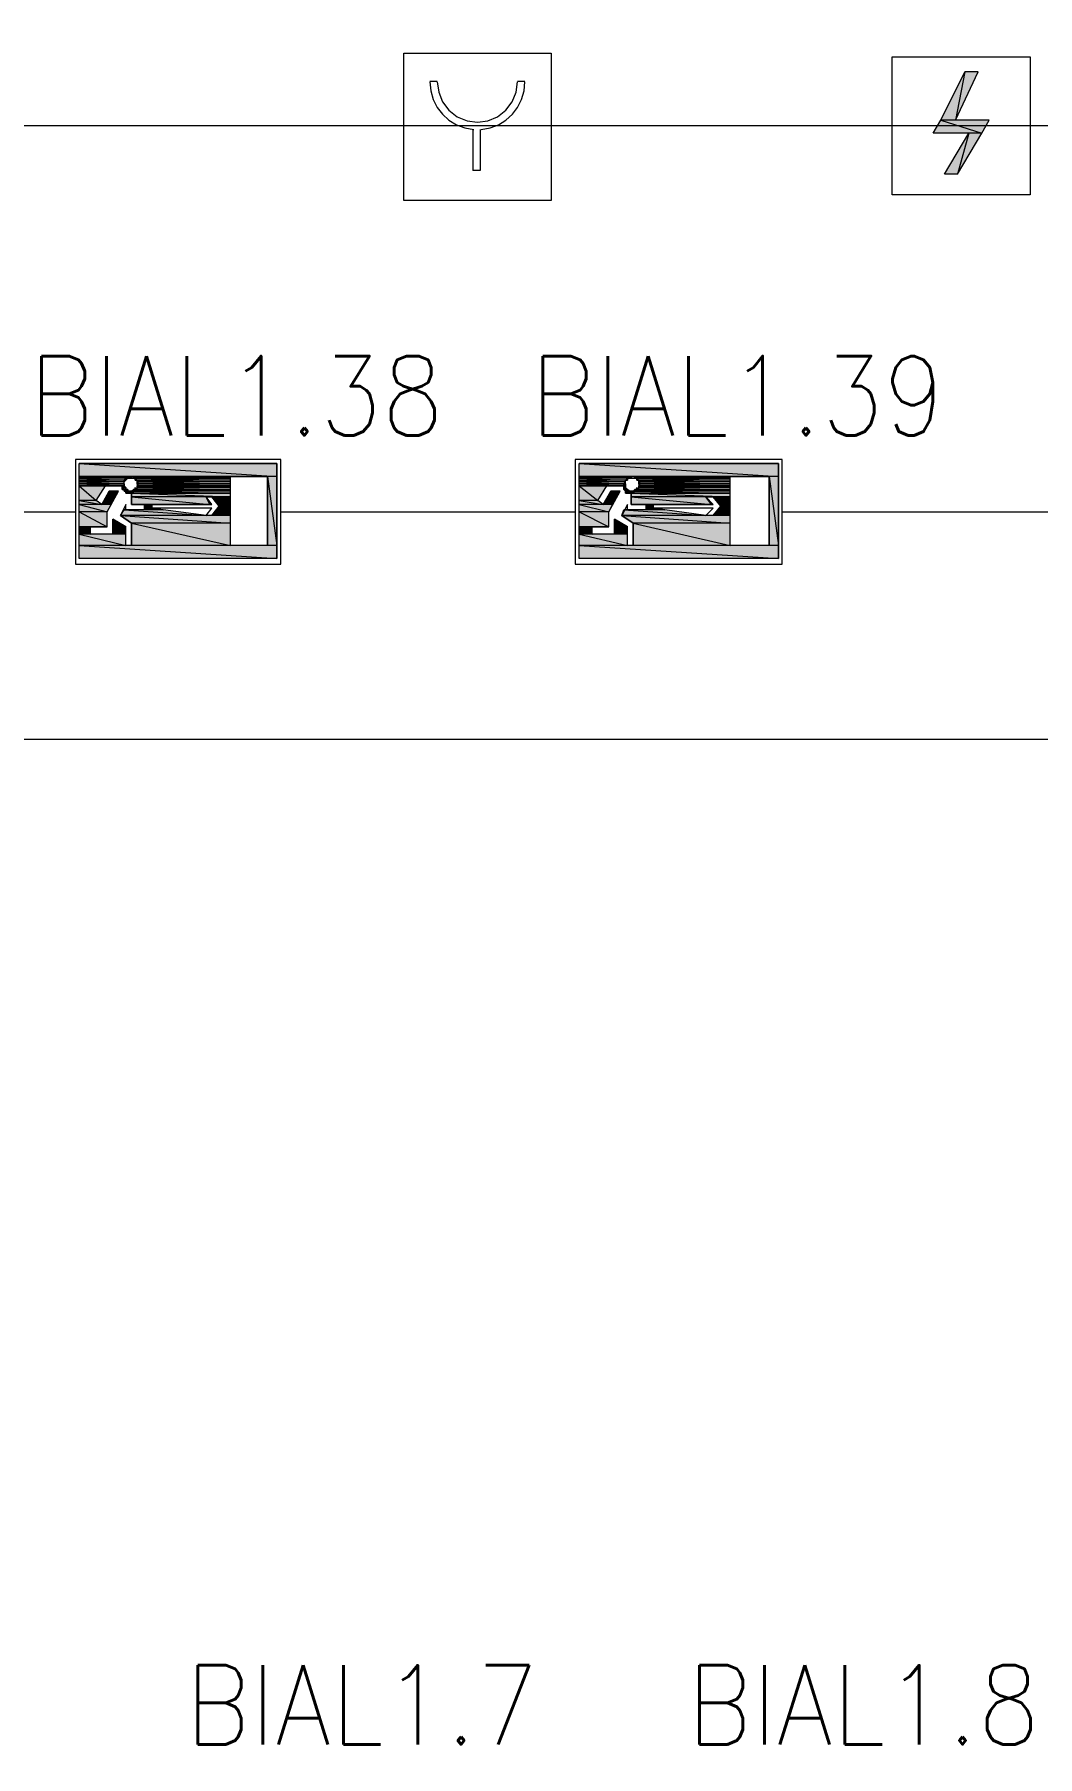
# Model space of a CAD drawing. Header units: millimetres. Extents: x 0 to 420, y 0 to 297.
# Drawn here: x 121.92 to 144.69, y 170.84 to 209.93 of the extents above; entities that cross this region are included whole.
import ezdxf

# ---------------------------------------------------------------- set-up
doc = ezdxf.new("R2010")
doc.units = ezdxf.units.MM
doc.styles.get("Standard").update_dxf_attribs({"font": 'STANDARD'})

msp = doc.modelspace()

# ---------------------------------------------------------------- hatches: boundary and pattern name
h = msp.add_hatch(color=1)
h.paths.add_polyline_path([(143.340668, 209.084332), (143.044334, 209.084332), (142.832668, 207.983666)], flags=0)
h.paths.add_polyline_path([(143.044334, 209.084332), (142.832668, 207.983666), (142.494001, 207.983666)], flags=0)
h = msp.add_hatch(color=1)
h.paths.add_polyline_path([(143.594668, 207.983666), (142.494001, 207.983666), (143.425334, 207.687333)], flags=0)
h.paths.add_polyline_path([(142.494001, 207.983666), (143.425334, 207.687333), (142.324668, 207.687333)], flags=0)
h = msp.add_hatch(color=1)
h.paths.add_polyline_path([(143.425334, 207.687333), (143.129001, 207.687333), (142.875001, 206.755999)], flags=0)
h.paths.add_polyline_path([(143.129001, 207.687333), (142.875001, 206.755999), (142.578668, 206.755999)], flags=0)
h = msp.add_hatch(color=82)
h.paths.add_polyline_path([(127.423335, 200.194333), (122.936001, 200.194333), (127.423335, 199.897999)], flags=0)
h.paths.add_polyline_path([(122.936001, 200.194333), (127.423335, 199.897999), (122.936001, 199.897999)], flags=0)
h = msp.add_hatch(color=82)
h.paths.add_polyline_path([(138.811001, 200.194333), (134.281334, 200.194333), (138.811001, 199.897999)], flags=0)
h.paths.add_polyline_path([(134.281334, 200.194333), (138.811001, 199.897999), (134.281334, 199.897999)], flags=0)
h = msp.add_hatch(color=82)
h.paths.add_polyline_path([(122.936001, 199.897999), (126.365001, 199.897999)], flags=0)
h.paths.add_polyline_path([(126.365001, 199.897999), (122.936001, 199.897999)], flags=0)
h = msp.add_hatch(color=82)
h.paths.add_polyline_path([(124.036668, 199.897999), (122.936001, 199.897999), (123.994335, 199.855666)], flags=0)
h.paths.add_polyline_path([(122.936001, 199.897999), (123.994335, 199.855666), (122.936001, 199.855666)], flags=0)
h = msp.add_hatch(color=82)
h.paths.add_polyline_path([(123.994335, 199.855666), (122.936001, 199.855666), (123.952001, 199.813333)], flags=0)
h.paths.add_polyline_path([(122.936001, 199.855666), (123.952001, 199.813333), (122.936001, 199.813333)], flags=0)
h = msp.add_hatch(color=82)
h.paths.add_polyline_path([(123.952001, 199.813333), (122.936001, 199.813333), (123.952001, 199.770999)], flags=0)
h.paths.add_polyline_path([(122.936001, 199.813333), (123.952001, 199.770999), (122.936001, 199.770999)], flags=0)
for points in [[(123.994335, 199.855666), (124.036668, 199.855666), (123.994335, 199.813333)], [(124.036668, 199.897999), (124.079001, 199.855666), (124.036668, 199.855666)], [(124.036668, 199.855666), (124.079001, 199.855666)], [(124.079001, 199.897999), (124.121335, 199.897999), (124.121335, 199.855666)], [(124.206001, 199.813333), (124.248335, 199.813333)], [(124.248335, 199.813333), (124.248335, 199.770999)], [(135.424334, 199.855666), (135.466668, 199.855666), (135.382001, 199.855666)], [(135.382001, 199.855666), (135.382001, 199.813333)], [(135.424334, 199.897999), (135.424334, 199.855666)], [(135.466668, 199.897999), (135.466668, 199.855666)], [(135.593668, 199.813333), (135.636001, 199.813333)], [(135.636001, 199.813333), (135.636001, 199.770999)], [(123.952001, 199.728666), (123.952001, 199.686333)], [(123.952001, 199.686333), (123.994335, 199.643999), (123.952001, 199.643999)], [(123.952001, 199.643999), (123.994335, 199.643999)], [(123.994335, 199.643999), (123.994335, 199.601666)], [(124.036668, 199.601666), (124.036668, 199.559333)], [(124.206001, 199.643999), (124.206001, 199.601666)], [(124.248335, 199.770999), (124.248335, 199.728666)], [(135.339668, 199.728666), (135.297334, 199.728666)], [(135.297334, 199.728666), (135.339668, 199.728666), (135.339668, 199.686333)], [(135.339668, 199.686333), (135.339668, 199.643999)], [(135.339668, 199.643999), (135.382001, 199.601666), (135.339668, 199.601666)], [(135.382001, 199.601666), (135.424334, 199.559333), (135.382001, 199.559333)], [(135.466668, 199.559333), (135.509001, 199.559333)], [(135.593668, 199.643999), (135.593668, 199.601666)], [(135.636001, 199.770999), (135.636001, 199.728666)], [(123.698001, 198.924333), (123.825001, 198.839666), (123.698001, 198.839666)], [(135.085668, 198.924333), (135.212668, 198.839666), (135.085668, 198.839666)]]:
    msp.add_hatch(color=82).paths.add_polyline_path(points, flags=0)
h = msp.add_hatch(color=82)
h.paths.add_polyline_path([(126.365001, 199.897999), (124.163668, 199.897999), (126.365001, 199.855666)], flags=0)
h.paths.add_polyline_path([(124.163668, 199.897999), (126.365001, 199.855666), (124.163668, 199.855666)], flags=0)
h = msp.add_hatch(color=82)
h.paths.add_polyline_path([(124.206001, 199.855666), (126.365001, 199.855666)], flags=0)
h.paths.add_polyline_path([(126.365001, 199.855666), (124.206001, 199.855666)], flags=0)
h = msp.add_hatch(color=82)
h.paths.add_polyline_path([(126.365001, 199.855666), (124.206001, 199.855666), (126.365001, 199.813333)], flags=0)
h.paths.add_polyline_path([(124.206001, 199.855666), (126.365001, 199.813333), (124.248335, 199.813333)], flags=0)
h = msp.add_hatch(color=82)
h.paths.add_polyline_path([(124.206001, 199.855666), (124.206001, 199.813333)], flags=0)
h.paths.add_polyline_path([(124.206001, 199.813333), (124.206001, 199.855666)], flags=0)
h = msp.add_hatch(color=82)
h.paths.add_polyline_path([(126.365001, 199.813333), (124.248335, 199.813333), (126.365001, 199.770999)], flags=0)
h.paths.add_polyline_path([(124.248335, 199.813333), (126.365001, 199.770999), (124.248335, 199.770999)], flags=0)
h = msp.add_hatch(color=82)
h.paths.add_polyline_path([(127.423335, 199.897999), (127.211668, 199.897999), (127.423335, 198.331666)], flags=0)
h.paths.add_polyline_path([(127.211668, 199.897999), (127.423335, 198.331666), (127.211668, 198.331666)], flags=0)
h = msp.add_hatch(color=82)
h.paths.add_polyline_path([(134.281334, 199.897999), (137.710334, 199.897999)], flags=0)
h.paths.add_polyline_path([(137.710334, 199.897999), (134.281334, 199.897999)], flags=0)
h = msp.add_hatch(color=82)
h.paths.add_polyline_path([(135.382001, 199.897999), (134.281334, 199.897999), (135.382001, 199.855666)], flags=0)
h.paths.add_polyline_path([(134.281334, 199.897999), (135.382001, 199.855666), (134.281334, 199.855666)], flags=0)
h = msp.add_hatch(color=82)
h.paths.add_polyline_path([(135.382001, 199.855666), (134.281334, 199.855666), (135.339668, 199.813333)], flags=0)
h.paths.add_polyline_path([(134.281334, 199.855666), (135.339668, 199.813333), (134.281334, 199.813333)], flags=0)
h = msp.add_hatch(color=82)
h.paths.add_polyline_path([(135.339668, 199.813333), (134.281334, 199.813333), (135.339668, 199.770999)], flags=0)
h.paths.add_polyline_path([(134.281334, 199.813333), (135.339668, 199.770999), (134.281334, 199.770999)], flags=0)
h = msp.add_hatch(color=82)
h.paths.add_polyline_path([(137.710334, 199.897999), (135.551334, 199.897999), (137.710334, 199.855666)], flags=0)
h.paths.add_polyline_path([(135.551334, 199.897999), (137.710334, 199.855666), (135.551334, 199.855666)], flags=0)
h = msp.add_hatch(color=82)
h.paths.add_polyline_path([(135.593668, 199.855666), (137.710334, 199.855666)], flags=0)
h.paths.add_polyline_path([(137.710334, 199.855666), (135.593668, 199.855666)], flags=0)
h = msp.add_hatch(color=82)
h.paths.add_polyline_path([(137.710334, 199.855666), (135.593668, 199.855666), (137.710334, 199.813333)], flags=0)
h.paths.add_polyline_path([(135.593668, 199.855666), (137.710334, 199.813333), (135.636001, 199.813333)], flags=0)
h = msp.add_hatch(color=82)
h.paths.add_polyline_path([(135.593668, 199.855666), (135.593668, 199.813333)], flags=0)
h.paths.add_polyline_path([(135.593668, 199.813333), (135.593668, 199.855666)], flags=0)
h = msp.add_hatch(color=82)
h.paths.add_polyline_path([(137.710334, 199.813333), (135.636001, 199.813333), (137.710334, 199.770999)], flags=0)
h.paths.add_polyline_path([(135.636001, 199.813333), (137.710334, 199.770999), (135.636001, 199.770999)], flags=0)
h = msp.add_hatch(color=82)
h.paths.add_polyline_path([(138.811001, 199.897999), (138.599334, 199.897999), (138.811001, 198.331666)], flags=0)
h.paths.add_polyline_path([(138.599334, 199.897999), (138.811001, 198.331666), (138.599334, 198.331666)], flags=0)
h = msp.add_hatch(color=82)
h.paths.add_polyline_path([(123.952001, 199.770999), (122.936001, 199.770999), (123.952001, 199.728666)], flags=0)
h.paths.add_polyline_path([(122.936001, 199.770999), (123.952001, 199.728666), (122.936001, 199.728666)], flags=0)
h = msp.add_hatch(color=82)
h.paths.add_polyline_path([(122.936001, 199.728666), (123.952001, 199.728666)], flags=0)
h.paths.add_polyline_path([(123.952001, 199.728666), (122.936001, 199.728666)], flags=0)
h = msp.add_hatch(color=82)
h.paths.add_polyline_path([(123.952001, 199.728666), (122.936001, 199.728666), (123.952001, 199.686333)], flags=0)
h.paths.add_polyline_path([(122.936001, 199.728666), (123.952001, 199.686333), (122.936001, 199.686333)], flags=0)
h = msp.add_hatch(color=82)
h.paths.add_polyline_path([(122.936001, 199.686333), (123.952001, 199.686333)], flags=0)
h.paths.add_polyline_path([(123.952001, 199.686333), (122.936001, 199.686333)], flags=0)
h = msp.add_hatch(color=82)
h.paths.add_polyline_path([(123.528668, 199.686333), (122.936001, 199.686333), (123.317001, 199.347666)], flags=0)
h.paths.add_polyline_path([(122.936001, 199.686333), (123.317001, 199.347666), (122.936001, 199.347666)], flags=0)
h = msp.add_hatch(color=82)
h.paths.add_polyline_path([(123.825001, 199.559333), (123.613335, 199.559333), (123.655668, 199.262999)], flags=0)
h.paths.add_polyline_path([(123.613335, 199.559333), (123.655668, 199.262999), (123.444001, 199.262999)], flags=0)
h = msp.add_hatch(color=82)
h.paths.add_polyline_path([(123.952001, 199.686333), (123.909668, 199.686333), (123.952001, 199.643999)], flags=0)
h.paths.add_polyline_path([(123.909668, 199.686333), (123.952001, 199.643999), (123.909668, 199.643999)], flags=0)
h = msp.add_hatch(color=82)
h.paths.add_polyline_path([(123.952001, 199.643999), (123.909668, 199.643999), (123.952001, 199.601666)], flags=0)
h.paths.add_polyline_path([(123.909668, 199.643999), (123.952001, 199.601666), (123.909668, 199.601666)], flags=0)
h = msp.add_hatch(color=82)
h.paths.add_polyline_path([(123.994335, 199.601666), (123.909668, 199.601666)], flags=0)
h.paths.add_polyline_path([(123.909668, 199.601666), (123.994335, 199.601666), (123.952001, 199.601666)], flags=0)
h = msp.add_hatch(color=82)
h.paths.add_polyline_path([(123.994335, 199.601666), (123.952001, 199.601666), (124.036668, 199.559333)], flags=0)
h.paths.add_polyline_path([(123.952001, 199.601666), (124.036668, 199.559333), (123.952001, 199.559333)], flags=0)
h = msp.add_hatch(color=82)
h.paths.add_polyline_path([(123.952001, 199.559333), (124.036668, 199.559333)], flags=0)
h.paths.add_polyline_path([(124.036668, 199.559333), (123.952001, 199.559333)], flags=0)
h = msp.add_hatch(color=82)
h.paths.add_polyline_path([(124.163668, 199.559333), (123.994335, 199.559333), (124.163668, 199.516999)], flags=0)
h.paths.add_polyline_path([(123.994335, 199.559333), (124.163668, 199.516999), (123.994335, 199.516999)], flags=0)
h = msp.add_hatch(color=82)
h.paths.add_polyline_path([(124.036668, 199.516999), (126.365001, 199.516999)], flags=0)
h.paths.add_polyline_path([(126.365001, 199.516999), (124.036668, 199.516999)], flags=0)
h = msp.add_hatch(color=82)
h.paths.add_polyline_path([(124.079001, 199.559333), (124.121335, 199.559333)], flags=0)
h.paths.add_polyline_path([(124.121335, 199.559333), (124.079001, 199.559333)], flags=0)
h = msp.add_hatch(color=82)
h.paths.add_polyline_path([(124.206001, 199.601666), (124.163668, 199.601666), (124.163668, 199.559333)], flags=0)
h.paths.add_polyline_path([(124.163668, 199.601666), (124.163668, 199.559333), (124.121335, 199.559333)], flags=0)
h = msp.add_hatch(color=82)
h.paths.add_polyline_path([(126.365001, 199.516999), (124.121335, 199.516999), (126.365001, 199.432333)], flags=0)
h.paths.add_polyline_path([(124.121335, 199.516999), (126.365001, 199.432333), (124.121335, 199.432333)], flags=0)
h = msp.add_hatch(color=82)
h.paths.add_polyline_path([(125.814668, 199.432333), (124.121335, 199.432333), (125.899335, 199.262999)], flags=0)
h.paths.add_polyline_path([(124.121335, 199.432333), (125.899335, 199.262999), (124.121335, 199.262999)], flags=0)
h = msp.add_hatch(color=82)
h.paths.add_polyline_path([(126.365001, 199.559333), (124.163668, 199.559333), (126.365001, 199.516999)], flags=0)
h.paths.add_polyline_path([(124.163668, 199.559333), (126.365001, 199.516999), (124.163668, 199.516999)], flags=0)
h = msp.add_hatch(color=82)
h.paths.add_polyline_path([(126.365001, 199.601666), (124.248335, 199.601666)], flags=0)
h.paths.add_polyline_path([(124.248335, 199.601666), (126.365001, 199.601666), (124.206001, 199.601666)], flags=0)
h = msp.add_hatch(color=82)
h.paths.add_polyline_path([(126.365001, 199.601666), (124.206001, 199.601666), (126.365001, 199.559333)], flags=0)
h.paths.add_polyline_path([(124.206001, 199.601666), (126.365001, 199.559333), (124.206001, 199.559333)], flags=0)
h = msp.add_hatch(color=82)
h.paths.add_polyline_path([(126.365001, 199.770999), (124.248335, 199.770999), (126.365001, 199.728666)], flags=0)
h.paths.add_polyline_path([(124.248335, 199.770999), (126.365001, 199.728666), (124.290668, 199.728666)], flags=0)
h = msp.add_hatch(color=82)
h.paths.add_polyline_path([(126.365001, 199.728666), (124.248335, 199.728666), (126.365001, 199.686333)], flags=0)
h.paths.add_polyline_path([(124.248335, 199.728666), (126.365001, 199.686333), (124.290668, 199.686333)], flags=0)
h = msp.add_hatch(color=82)
h.paths.add_polyline_path([(126.365001, 199.686333), (124.290668, 199.686333), (126.365001, 199.643999)], flags=0)
h.paths.add_polyline_path([(124.290668, 199.686333), (126.365001, 199.643999), (124.248335, 199.643999)], flags=0)
h = msp.add_hatch(color=82)
h.paths.add_polyline_path([(124.248335, 199.686333), (124.248335, 199.643999)], flags=0)
h.paths.add_polyline_path([(124.248335, 199.643999), (124.248335, 199.686333)], flags=0)
h = msp.add_hatch(color=82)
h.paths.add_polyline_path([(126.365001, 199.643999), (124.248335, 199.643999), (126.365001, 199.601666)], flags=0)
h.paths.add_polyline_path([(124.248335, 199.643999), (126.365001, 199.601666), (124.248335, 199.601666)], flags=0)
h = msp.add_hatch(color=82)
h.paths.add_polyline_path([(124.290668, 199.728666), (126.365001, 199.728666)], flags=0)
h.paths.add_polyline_path([(126.365001, 199.728666), (124.290668, 199.728666)], flags=0)
h = msp.add_hatch(color=82)
h.paths.add_polyline_path([(124.290668, 199.686333), (126.365001, 199.686333)], flags=0)
h.paths.add_polyline_path([(126.365001, 199.686333), (124.290668, 199.686333)], flags=0)
h = msp.add_hatch(color=82)
h.paths.add_polyline_path([(126.365001, 199.432333), (125.941668, 199.432333), (126.365001, 199.220666)], flags=0)
h.paths.add_polyline_path([(125.941668, 199.432333), (126.365001, 199.220666), (126.111001, 199.220666)], flags=0)
h = msp.add_hatch(color=82)
h.paths.add_polyline_path([(135.339668, 199.770999), (134.281334, 199.770999), (135.297334, 199.728666)], flags=0)
h.paths.add_polyline_path([(134.281334, 199.770999), (135.297334, 199.728666), (134.281334, 199.728666)], flags=0)
h = msp.add_hatch(color=82)
h.paths.add_polyline_path([(134.281334, 199.728666), (135.297334, 199.728666)], flags=0)
h.paths.add_polyline_path([(135.297334, 199.728666), (134.281334, 199.728666)], flags=0)
h = msp.add_hatch(color=82)
h.paths.add_polyline_path([(135.297334, 199.728666), (134.281334, 199.728666), (135.297334, 199.686333)], flags=0)
h.paths.add_polyline_path([(134.281334, 199.728666), (135.297334, 199.686333), (134.281334, 199.686333)], flags=0)
h = msp.add_hatch(color=82)
h.paths.add_polyline_path([(134.281334, 199.686333), (135.297334, 199.686333)], flags=0)
h.paths.add_polyline_path([(135.297334, 199.686333), (134.281334, 199.686333)], flags=0)
h = msp.add_hatch(color=82)
h.paths.add_polyline_path([(134.916334, 199.686333), (134.281334, 199.686333), (134.704668, 199.347666)], flags=0)
h.paths.add_polyline_path([(134.281334, 199.686333), (134.704668, 199.347666), (134.281334, 199.347666)], flags=0)
h = msp.add_hatch(color=82)
h.paths.add_polyline_path([(135.212668, 199.559333), (135.001001, 199.559333), (135.043334, 199.262999)], flags=0)
h.paths.add_polyline_path([(135.001001, 199.559333), (135.043334, 199.262999), (134.831668, 199.262999)], flags=0)
h = msp.add_hatch(color=82)
h.paths.add_polyline_path([(135.339668, 199.643999), (135.297334, 199.686333)], flags=0)
h.paths.add_polyline_path([(135.297334, 199.686333), (135.339668, 199.643999), (135.297334, 199.643999)], flags=0)
h = msp.add_hatch(color=82)
h.paths.add_polyline_path([(135.339668, 199.643999), (135.297334, 199.643999), (135.339668, 199.601666)], flags=0)
h.paths.add_polyline_path([(135.297334, 199.643999), (135.339668, 199.601666), (135.297334, 199.601666)], flags=0)
h = msp.add_hatch(color=82)
h.paths.add_polyline_path([(135.382001, 199.601666), (135.297334, 199.601666)], flags=0)
h.paths.add_polyline_path([(135.382001, 199.601666), (135.297334, 199.601666), (135.339668, 199.601666)], flags=0)
h = msp.add_hatch(color=82)
h.paths.add_polyline_path([(135.382001, 199.601666), (135.297334, 199.601666), (135.382001, 199.559333)], flags=0)
h.paths.add_polyline_path([(135.297334, 199.601666), (135.382001, 199.559333), (135.339668, 199.559333)], flags=0)
h = msp.add_hatch(color=82)
h.paths.add_polyline_path([(135.339668, 199.559333), (135.424334, 199.559333)], flags=0)
h.paths.add_polyline_path([(135.424334, 199.559333), (135.339668, 199.559333)], flags=0)
h = msp.add_hatch(color=82)
h.paths.add_polyline_path([(135.509001, 199.559333), (135.339668, 199.559333), (135.509001, 199.516999)], flags=0)
h.paths.add_polyline_path([(135.339668, 199.559333), (135.509001, 199.516999), (135.339668, 199.516999)], flags=0)
h = msp.add_hatch(color=82)
h.paths.add_polyline_path([(137.710334, 199.516999), (135.382001, 199.516999)], flags=0)
h.paths.add_polyline_path([(135.382001, 199.516999), (137.710334, 199.516999), (135.424334, 199.516999)], flags=0)
h = msp.add_hatch(color=82)
h.paths.add_polyline_path([(137.710334, 199.516999), (135.466668, 199.516999), (137.710334, 199.432333)], flags=0)
h.paths.add_polyline_path([(135.466668, 199.516999), (137.710334, 199.432333), (135.466668, 199.432333)], flags=0)
h = msp.add_hatch(color=82)
h.paths.add_polyline_path([(137.160001, 199.432333), (135.466668, 199.432333), (137.287001, 199.262999)], flags=0)
h.paths.add_polyline_path([(135.466668, 199.432333), (137.287001, 199.262999), (135.466668, 199.262999)], flags=0)
h = msp.add_hatch(color=82)
h.paths.add_polyline_path([(135.593668, 199.601666), (135.551334, 199.601666), (135.551334, 199.559333)], flags=0)
h.paths.add_polyline_path([(135.551334, 199.601666), (135.551334, 199.559333), (135.509001, 199.559333)], flags=0)
h = msp.add_hatch(color=82)
h.paths.add_polyline_path([(137.710334, 199.559333), (135.551334, 199.559333), (137.710334, 199.516999)], flags=0)
h.paths.add_polyline_path([(135.551334, 199.559333), (137.710334, 199.516999), (135.509001, 199.516999)], flags=0)
h = msp.add_hatch(color=82)
h.paths.add_polyline_path([(137.710334, 199.601666), (135.636001, 199.601666)], flags=0)
h.paths.add_polyline_path([(135.636001, 199.601666), (137.710334, 199.601666), (135.593668, 199.601666)], flags=0)
h = msp.add_hatch(color=82)
h.paths.add_polyline_path([(137.710334, 199.601666), (135.593668, 199.601666), (137.710334, 199.559333)], flags=0)
h.paths.add_polyline_path([(135.593668, 199.601666), (137.710334, 199.559333), (135.593668, 199.559333)], flags=0)
h = msp.add_hatch(color=82)
h.paths.add_polyline_path([(137.710334, 199.770999), (135.636001, 199.770999), (137.710334, 199.728666)], flags=0)
h.paths.add_polyline_path([(135.636001, 199.770999), (137.710334, 199.728666), (135.678334, 199.728666)], flags=0)
h = msp.add_hatch(color=82)
h.paths.add_polyline_path([(137.710334, 199.728666), (135.636001, 199.728666), (137.710334, 199.686333)], flags=0)
h.paths.add_polyline_path([(135.636001, 199.728666), (137.710334, 199.686333), (135.678334, 199.686333)], flags=0)
h = msp.add_hatch(color=82)
h.paths.add_polyline_path([(137.710334, 199.686333), (135.678334, 199.686333)], flags=0)
h.paths.add_polyline_path([(135.678334, 199.686333), (137.710334, 199.686333), (135.636001, 199.686333)], flags=0)
h = msp.add_hatch(color=82)
h.paths.add_polyline_path([(137.710334, 199.686333), (135.636001, 199.686333), (137.710334, 199.643999)], flags=0)
h.paths.add_polyline_path([(135.636001, 199.686333), (137.710334, 199.643999), (135.636001, 199.643999)], flags=0)
h = msp.add_hatch(color=82)
h.paths.add_polyline_path([(135.636001, 199.686333), (135.636001, 199.643999)], flags=0)
h.paths.add_polyline_path([(135.636001, 199.643999), (135.636001, 199.686333)], flags=0)
h = msp.add_hatch(color=82)
h.paths.add_polyline_path([(137.710334, 199.643999), (135.636001, 199.643999), (137.710334, 199.601666)], flags=0)
h.paths.add_polyline_path([(135.636001, 199.643999), (137.710334, 199.601666), (135.636001, 199.601666)], flags=0)
h = msp.add_hatch(color=82)
h.paths.add_polyline_path([(135.678334, 199.728666), (137.710334, 199.728666)], flags=0)
h.paths.add_polyline_path([(137.710334, 199.728666), (135.678334, 199.728666)], flags=0)
h = msp.add_hatch(color=82)
h.paths.add_polyline_path([(137.710334, 199.432333), (137.329334, 199.432333), (137.710334, 199.220666)], flags=0)
h.paths.add_polyline_path([(137.329334, 199.432333), (137.710334, 199.220666), (137.498668, 199.220666)], flags=0)
h = msp.add_hatch(color=82)
h.paths.add_polyline_path([(123.317001, 199.347666), (122.936001, 199.347666), (123.444001, 199.262999)], flags=0)
h.paths.add_polyline_path([(122.936001, 199.347666), (123.444001, 199.262999), (122.936001, 199.262999)], flags=0)
h = msp.add_hatch(color=82)
h.paths.add_polyline_path([(123.655668, 199.262999), (122.936001, 199.262999), (123.571001, 199.093666)], flags=0)
h.paths.add_polyline_path([(122.936001, 199.262999), (123.571001, 199.093666), (122.936001, 199.093666)], flags=0)
h = msp.add_hatch(color=82)
h.paths.add_polyline_path([(123.571001, 199.093666), (122.936001, 199.093666), (123.571001, 198.754999)], flags=0)
h.paths.add_polyline_path([(122.936001, 199.093666), (123.571001, 198.754999), (122.936001, 198.754999)], flags=0)
h = msp.add_hatch(color=82)
h.paths.add_polyline_path([(124.841001, 199.135999), (123.952001, 199.135999), (125.814668, 199.008999)], flags=0)
h.paths.add_polyline_path([(123.952001, 199.135999), (125.814668, 199.008999), (123.867335, 199.008999)], flags=0)
h = msp.add_hatch(color=82)
h.paths.add_polyline_path([(126.365001, 199.008999), (123.867335, 199.008999), (126.365001, 198.839666)], flags=0)
h.paths.add_polyline_path([(123.867335, 199.008999), (126.365001, 198.839666), (124.121335, 198.839666)], flags=0)
h = msp.add_hatch(color=82)
h.paths.add_polyline_path([(124.587001, 199.262999), (124.417668, 199.262999), (124.587001, 199.178333)], flags=0)
h.paths.add_polyline_path([(124.417668, 199.262999), (124.587001, 199.178333), (124.417668, 199.178333)], flags=0)
h = msp.add_hatch(color=82)
h.paths.add_polyline_path([(124.587001, 199.178333), (124.417668, 199.178333), (124.841001, 199.135999)], flags=0)
h.paths.add_polyline_path([(124.417668, 199.178333), (124.841001, 199.135999), (124.417668, 199.135999)], flags=0)
h = msp.add_hatch(color=82)
h.paths.add_polyline_path([(126.365001, 199.220666), (126.111001, 199.220666), (126.365001, 199.008999)], flags=0)
h.paths.add_polyline_path([(126.111001, 199.220666), (126.365001, 199.008999), (125.941668, 199.008999)], flags=0)
h = msp.add_hatch(color=82)
h.paths.add_polyline_path([(134.704668, 199.347666), (134.281334, 199.347666), (134.831668, 199.262999)], flags=0)
h.paths.add_polyline_path([(134.281334, 199.347666), (134.831668, 199.262999), (134.281334, 199.262999)], flags=0)
h = msp.add_hatch(color=82)
h.paths.add_polyline_path([(135.043334, 199.262999), (134.281334, 199.262999), (134.958668, 199.093666)], flags=0)
h.paths.add_polyline_path([(134.281334, 199.262999), (134.958668, 199.093666), (134.281334, 199.093666)], flags=0)
h = msp.add_hatch(color=82)
h.paths.add_polyline_path([(134.958668, 199.093666), (134.281334, 199.093666), (134.958668, 198.754999)], flags=0)
h.paths.add_polyline_path([(134.281334, 199.093666), (134.958668, 198.754999), (134.281334, 198.754999)], flags=0)
h = msp.add_hatch(color=82)
h.paths.add_polyline_path([(136.228668, 199.135999), (135.297334, 199.135999), (137.160001, 199.008999)], flags=0)
h.paths.add_polyline_path([(135.297334, 199.135999), (137.160001, 199.008999), (135.255001, 199.008999)], flags=0)
h = msp.add_hatch(color=82)
h.paths.add_polyline_path([(137.710334, 199.008999), (135.255001, 199.008999), (137.710334, 198.839666)], flags=0)
h.paths.add_polyline_path([(135.255001, 199.008999), (137.710334, 198.839666), (135.509001, 198.839666)], flags=0)
h = msp.add_hatch(color=82)
h.paths.add_polyline_path([(135.974668, 199.262999), (135.805334, 199.262999), (135.974668, 199.178333)], flags=0)
h.paths.add_polyline_path([(135.805334, 199.262999), (135.974668, 199.178333), (135.805334, 199.178333)], flags=0)
h = msp.add_hatch(color=82)
h.paths.add_polyline_path([(135.974668, 199.178333), (135.805334, 199.178333), (136.228668, 199.135999)], flags=0)
h.paths.add_polyline_path([(135.805334, 199.178333), (136.228668, 199.135999), (135.805334, 199.135999)], flags=0)
h = msp.add_hatch(color=82)
h.paths.add_polyline_path([(137.710334, 199.220666), (137.498668, 199.220666), (137.710334, 199.008999)], flags=0)
h.paths.add_polyline_path([(137.498668, 199.220666), (137.710334, 199.008999), (137.329334, 199.008999)], flags=0)
h = msp.add_hatch(color=82)
h.paths.add_polyline_path([(123.190001, 198.754999), (122.936001, 198.754999), (123.190001, 198.585666)], flags=0)
h.paths.add_polyline_path([(122.936001, 198.754999), (123.190001, 198.585666), (122.936001, 198.585666)], flags=0)
h = msp.add_hatch(color=82)
h.paths.add_polyline_path([(123.825001, 198.839666), (123.698001, 198.839666), (123.994335, 198.754999)], flags=0)
h.paths.add_polyline_path([(123.698001, 198.839666), (123.994335, 198.754999), (123.698001, 198.754999)], flags=0)
h = msp.add_hatch(color=82)
h.paths.add_polyline_path([(123.994335, 198.754999), (123.698001, 198.754999), (123.994335, 198.585666)], flags=0)
h.paths.add_polyline_path([(123.698001, 198.754999), (123.994335, 198.585666), (123.698001, 198.585666)], flags=0)
h = msp.add_hatch(color=82)
h.paths.add_polyline_path([(126.365001, 198.839666), (124.121335, 198.839666), (126.365001, 198.331666)], flags=0)
h.paths.add_polyline_path([(124.121335, 198.839666), (126.365001, 198.331666), (124.121335, 198.331666)], flags=0)
h = msp.add_hatch(color=82)
h.paths.add_polyline_path([(134.577668, 198.754999), (134.281334, 198.754999), (134.577668, 198.585666)], flags=0)
h.paths.add_polyline_path([(134.281334, 198.754999), (134.577668, 198.585666), (134.281334, 198.585666)], flags=0)
h = msp.add_hatch(color=82)
h.paths.add_polyline_path([(135.212668, 198.839666), (135.085668, 198.839666), (135.382001, 198.754999)], flags=0)
h.paths.add_polyline_path([(135.085668, 198.839666), (135.382001, 198.754999), (135.085668, 198.754999)], flags=0)
h = msp.add_hatch(color=82)
h.paths.add_polyline_path([(135.382001, 198.754999), (135.085668, 198.754999), (135.382001, 198.585666)], flags=0)
h.paths.add_polyline_path([(135.085668, 198.754999), (135.382001, 198.585666), (135.085668, 198.585666)], flags=0)
h = msp.add_hatch(color=82)
h.paths.add_polyline_path([(137.710334, 198.839666), (135.509001, 198.839666), (137.710334, 198.331666)], flags=0)
h.paths.add_polyline_path([(135.509001, 198.839666), (137.710334, 198.331666), (135.509001, 198.331666)], flags=0)
h = msp.add_hatch(color=82)
h.paths.add_polyline_path([(123.994335, 198.585666), (122.936001, 198.585666), (123.994335, 198.331666)], flags=0)
h.paths.add_polyline_path([(122.936001, 198.585666), (123.994335, 198.331666), (122.936001, 198.331666)], flags=0)
h = msp.add_hatch(color=82)
h.paths.add_polyline_path([(127.423335, 198.331666), (122.936001, 198.331666), (127.423335, 198.035333)], flags=0)
h.paths.add_polyline_path([(122.936001, 198.331666), (127.423335, 198.035333), (122.936001, 198.035333)], flags=0)
h = msp.add_hatch(color=82)
h.paths.add_polyline_path([(135.382001, 198.585666), (134.281334, 198.585666), (135.382001, 198.331666)], flags=0)
h.paths.add_polyline_path([(134.281334, 198.585666), (135.382001, 198.331666), (134.281334, 198.331666)], flags=0)
h = msp.add_hatch(color=82)
h.paths.add_polyline_path([(138.811001, 198.331666), (134.281334, 198.331666), (138.811001, 198.035333)], flags=0)
h.paths.add_polyline_path([(134.281334, 198.331666), (138.811001, 198.035333), (134.281334, 198.035333)], flags=0)

# ---------------------------------------------------------------- linework, layer by layer
at = {"color": 7, "lineweight": 0}
for points in [[(25.696335, 193.928999), (368.850334, 193.928999), (368.850334, 289.263666), (25.696335, 289.263666)], [(25.696335, 97.620666), (25.696335, 193.928999), (368.850334, 193.928999), (368.850334, 97.620666), (25.696335, 97.620666), (368.850334, 97.620666), (368.850334, 68.368333), (25.696335, 68.368333)]]:
    msp.add_lwpolyline(points, close=True, dxfattribs=at)
for points in [[(130.302001, 209.507666), (133.646334, 209.507666)], [(141.393334, 209.422999), (144.526001, 209.422999)]]:
    msp.add_lwpolyline(points, dxfattribs=at)
at = {"color": 1, "lineweight": 0}
for points in [[(133.646334, 209.507666), (133.646334, 206.163333), (130.302001, 206.163333), (130.302001, 209.507666)], [(144.526001, 206.290333), (141.393334, 206.290333), (141.393334, 209.422999), (144.526001, 209.422999)], [(143.044334, 209.084332), (142.832668, 207.983666), (142.494001, 207.983666)], [(143.340668, 209.084332), (143.044334, 209.084332), (142.832668, 207.983666)], [(142.494001, 207.983666), (143.425334, 207.687333), (142.324668, 207.687333)], [(143.594668, 207.983666), (142.494001, 207.983666), (143.425334, 207.687333)], [(143.129001, 207.687333), (142.875001, 206.755999), (142.578668, 206.755999)], [(143.425334, 207.687333), (143.129001, 207.687333), (142.875001, 206.755999)]]:
    msp.add_lwpolyline(points, close=True, dxfattribs=at)
for points in [[(130.894668, 208.872666), (131.064001, 208.872666)], [(130.894668, 208.854704), (130.913885, 208.647818), (130.970406, 208.453687), (131.060628, 208.276213), (131.180947, 208.119294), (131.327762, 207.986834), (131.497469, 207.882731), (131.686467, 207.810888), (131.891152, 207.775204)], [(131.064001, 208.855263), (131.094688, 208.617024), (131.184683, 208.398581), (131.327844, 208.210634), (131.518026, 208.063883), (131.739926, 207.971967), (131.974168, 207.941328), (132.20841, 207.971967), (132.430309, 208.063883), (132.620492, 208.210634), (132.763653, 208.398581), (132.853648, 208.617024), (132.884334, 208.855263)], [(132.0572, 207.775204), (132.261884, 207.810888), (132.450877, 207.882731), (132.62058, 207.986834), (132.76739, 208.119294), (132.887706, 208.276213), (132.977929, 208.453687), (133.034455, 208.647818), (133.053685, 208.854704)], [(132.884334, 208.872666), (133.053668, 208.872666)], [(262.466667, 185.462333), (262.466667, 207.856666), (100.838001, 207.856666)], [(131.868334, 207.771999), (131.868334, 206.840666)], [(132.037668, 207.771999), (132.037668, 206.840666)], [(132.037668, 206.840666), (131.868334, 206.840666)]]:
    msp.add_lwpolyline(points, dxfattribs=at)
at = {"color": 92, "lineweight": 0}
for points in [[(127.508001, 200.278999), (122.851335, 200.278999), (122.851335, 197.908333), (127.508001, 197.908333)], [(138.895668, 200.278999), (134.196668, 200.278999), (134.196668, 197.908333), (138.895668, 197.908333)]]:
    msp.add_lwpolyline(points, close=True, dxfattribs=at)
at = {"color": 82, "lineweight": 0}
for points in [[(127.423335, 200.194333), (122.936001, 200.194333), (127.423335, 199.897999)], [(122.936001, 200.194333), (127.423335, 199.897999), (122.936001, 199.897999)], [(122.936001, 200.194333), (127.423335, 200.194333), (127.423335, 198.035333), (122.936001, 198.035333)], [(138.811001, 200.194333), (134.281334, 200.194333), (138.811001, 199.897999)], [(134.281334, 200.194333), (138.811001, 199.897999), (134.281334, 199.897999)], [(134.281334, 200.194333), (138.811001, 200.194333), (138.811001, 198.035333), (134.281334, 198.035333)], [(122.936001, 199.897999), (126.365001, 199.897999)], [(126.365001, 199.897999), (122.936001, 199.897999)], [(124.036668, 199.897999), (122.936001, 199.897999), (123.994335, 199.855666)], [(122.936001, 199.897999), (123.994335, 199.855666), (122.936001, 199.855666)], [(123.994335, 199.855666), (122.936001, 199.855666), (123.952001, 199.813333)], [(122.936001, 199.855666), (123.952001, 199.813333), (122.936001, 199.813333)], [(123.952001, 199.813333), (122.936001, 199.813333), (123.952001, 199.770999)], [(122.936001, 199.813333), (123.952001, 199.770999), (122.936001, 199.770999)], [(124.121335, 199.855666), (124.163668, 199.855666), (124.206001, 199.855666), (124.206001, 199.813333), (124.248335, 199.813333), (124.248335, 199.770999), (124.248335, 199.728666), (124.248335, 199.686333), (124.248335, 199.643999), (124.206001, 199.601666), (124.163668, 199.559333), (124.121335, 199.559333), (124.079001, 199.559333), (124.036668, 199.559333), (124.036668, 199.601666), (123.994335, 199.601666), (123.994335, 199.643999), (123.952001, 199.643999), (123.952001, 199.686333), (123.952001, 199.728666), (123.952001, 199.770999), (123.994335, 199.813333), (124.036668, 199.855666), (124.079001, 199.855666)], [(123.994335, 199.855666), (124.036668, 199.855666), (123.994335, 199.813333)], [(124.036668, 199.897999), (124.079001, 199.855666), (124.036668, 199.855666)], [(126.365001, 199.897999), (124.036668, 199.897999)], [(124.036668, 199.855666), (124.079001, 199.855666)], [(124.079001, 199.897999), (124.121335, 199.897999), (124.121335, 199.855666)], [(124.121335, 199.897999), (124.079001, 199.897999)], [(126.365001, 199.897999), (124.163668, 199.897999), (126.365001, 199.855666)], [(124.163668, 199.897999), (126.365001, 199.855666), (124.163668, 199.855666)], [(126.365001, 199.897999), (124.163668, 199.897999)], [(126.365001, 199.855666), (124.163668, 199.855666)], [(124.206001, 199.855666), (126.365001, 199.855666)], [(126.365001, 199.855666), (124.206001, 199.855666)], [(126.365001, 199.855666), (124.206001, 199.855666), (126.365001, 199.813333)], [(124.206001, 199.855666), (126.365001, 199.813333), (124.248335, 199.813333)], [(124.206001, 199.855666), (124.206001, 199.813333)], [(124.206001, 199.813333), (124.206001, 199.855666)], [(124.206001, 199.813333), (124.248335, 199.813333)], [(124.248335, 199.813333), (124.248335, 199.770999)], [(126.365001, 199.813333), (124.248335, 199.813333), (126.365001, 199.770999)], [(124.248335, 199.813333), (126.365001, 199.770999), (124.248335, 199.770999)], [(124.248335, 199.770999), (124.248335, 199.813333)], [(126.365001, 199.897999), (127.211668, 199.897999), (127.211668, 198.331666), (126.365001, 198.331666)], [(127.423335, 199.897999), (127.211668, 199.897999), (127.423335, 198.331666)], [(127.211668, 199.897999), (127.423335, 198.331666), (127.211668, 198.331666)], [(134.281334, 199.897999), (137.710334, 199.897999)], [(137.710334, 199.897999), (134.281334, 199.897999)], [(135.382001, 199.897999), (134.281334, 199.897999), (135.382001, 199.855666)], [(134.281334, 199.897999), (135.382001, 199.855666), (134.281334, 199.855666)], [(135.382001, 199.855666), (134.281334, 199.855666), (135.339668, 199.813333)], [(134.281334, 199.855666), (135.339668, 199.813333), (134.281334, 199.813333)], [(135.339668, 199.813333), (134.281334, 199.813333), (135.339668, 199.770999)], [(134.281334, 199.813333), (135.339668, 199.770999), (134.281334, 199.770999)], [(135.466668, 199.855666), (135.509001, 199.855666), (135.551334, 199.855666), (135.593668, 199.855666), (135.593668, 199.813333), (135.636001, 199.813333), (135.636001, 199.770999), (135.636001, 199.728666), (135.636001, 199.686333), (135.636001, 199.643999), (135.593668, 199.601666), (135.551334, 199.559333), (135.509001, 199.559333), (135.466668, 199.559333), (135.424334, 199.559333), (135.382001, 199.601666), (135.339668, 199.643999), (135.339668, 199.686333), (135.339668, 199.728666), (135.339668, 199.770999), (135.339668, 199.813333), (135.382001, 199.813333), (135.382001, 199.855666), (135.424334, 199.855666)], [(135.424334, 199.855666), (135.466668, 199.855666), (135.382001, 199.855666)], [(135.382001, 199.855666), (135.382001, 199.813333)], [(135.424334, 199.897999), (135.424334, 199.855666)], [(137.710334, 199.897999), (135.424334, 199.897999)], [(135.466668, 199.897999), (135.466668, 199.855666)], [(137.710334, 199.897999), (135.509001, 199.897999)], [(137.710334, 199.897999), (135.551334, 199.897999), (137.710334, 199.855666)], [(135.551334, 199.897999), (137.710334, 199.855666), (135.551334, 199.855666)], [(137.710334, 199.855666), (135.551334, 199.855666)], [(135.593668, 199.855666), (137.710334, 199.855666)], [(137.710334, 199.855666), (135.593668, 199.855666)], [(137.710334, 199.855666), (135.593668, 199.855666), (137.710334, 199.813333)], [(135.593668, 199.855666), (137.710334, 199.813333), (135.636001, 199.813333)], [(135.593668, 199.855666), (135.593668, 199.813333)], [(135.593668, 199.813333), (135.593668, 199.855666)], [(135.593668, 199.813333), (135.636001, 199.813333)], [(135.636001, 199.813333), (135.636001, 199.770999)], [(137.710334, 199.813333), (135.636001, 199.813333), (137.710334, 199.770999)], [(135.636001, 199.813333), (137.710334, 199.770999), (135.636001, 199.770999)], [(135.636001, 199.770999), (135.636001, 199.813333)], [(137.710334, 199.897999), (138.599334, 199.897999), (138.599334, 198.331666), (137.710334, 198.331666)], [(138.811001, 199.897999), (138.599334, 199.897999), (138.811001, 198.331666)], [(138.599334, 199.897999), (138.811001, 198.331666), (138.599334, 198.331666)], [(123.952001, 199.770999), (122.936001, 199.770999), (123.952001, 199.728666)], [(122.936001, 199.770999), (123.952001, 199.728666), (122.936001, 199.728666)], [(122.936001, 199.728666), (123.952001, 199.728666)], [(123.952001, 199.728666), (122.936001, 199.728666)], [(123.952001, 199.728666), (122.936001, 199.728666), (123.952001, 199.686333)], [(122.936001, 199.728666), (123.952001, 199.686333), (122.936001, 199.686333)], [(122.936001, 199.686333), (123.952001, 199.686333)], [(123.952001, 199.686333), (122.936001, 199.686333)], [(123.528668, 199.686333), (122.936001, 199.686333), (123.317001, 199.347666)], [(122.936001, 199.686333), (123.317001, 199.347666), (122.936001, 199.347666)], [(123.190001, 198.754999), (123.571001, 198.754999), (123.571001, 199.093666), (123.825001, 199.559333), (123.613335, 199.559333), (123.444001, 199.262999), (123.317001, 199.347666), (123.528668, 199.686333), (123.909668, 199.686333), (123.909668, 199.643999), (123.909668, 199.601666), (123.952001, 199.601666), (123.952001, 199.559333), (123.994335, 199.559333), (123.994335, 199.516999), (124.036668, 199.516999), (124.079001, 199.516999), (124.121335, 199.516999), (124.121335, 199.262999), (124.417668, 199.262999), (124.417668, 199.135999), (123.994335, 199.135999), (123.994335, 199.262999), (123.867335, 199.008999), (124.121335, 198.839666), (124.121335, 198.331666), (123.994335, 198.331666), (123.994335, 198.754999), (123.698001, 198.924333), (123.698001, 198.585666), (123.190001, 198.585666)], [(123.613335, 199.559333), (123.655668, 199.262999), (123.444001, 199.262999)], [(123.825001, 199.559333), (123.613335, 199.559333), (123.655668, 199.262999)], [(123.952001, 199.686333), (123.909668, 199.686333), (123.952001, 199.643999)], [(123.909668, 199.686333), (123.952001, 199.643999), (123.909668, 199.643999)], [(123.952001, 199.643999), (123.909668, 199.643999), (123.952001, 199.601666)], [(123.909668, 199.643999), (123.952001, 199.601666), (123.909668, 199.601666)], [(123.994335, 199.601666), (123.909668, 199.601666)], [(123.909668, 199.601666), (123.994335, 199.601666), (123.952001, 199.601666)], [(123.952001, 199.728666), (123.952001, 199.686333)], [(123.952001, 199.686333), (123.994335, 199.643999), (123.952001, 199.643999)], [(123.994335, 199.643999), (123.952001, 199.686333)], [(123.952001, 199.643999), (123.994335, 199.643999)], [(123.994335, 199.601666), (123.952001, 199.601666), (124.036668, 199.559333)], [(123.952001, 199.601666), (124.036668, 199.559333), (123.952001, 199.559333)], [(123.952001, 199.559333), (124.036668, 199.559333)], [(124.036668, 199.559333), (123.952001, 199.559333)], [(123.994335, 199.643999), (123.994335, 199.601666)], [(124.163668, 199.559333), (123.994335, 199.559333), (124.163668, 199.516999)], [(123.994335, 199.559333), (124.163668, 199.516999), (123.994335, 199.516999)], [(126.365001, 199.516999), (123.994335, 199.516999)], [(124.036668, 199.601666), (124.036668, 199.559333)], [(124.036668, 199.559333), (124.036668, 199.601666)], [(124.036668, 199.516999), (126.365001, 199.516999)], [(126.365001, 199.516999), (124.036668, 199.516999)], [(124.079001, 199.559333), (124.121335, 199.559333)], [(124.121335, 199.559333), (124.079001, 199.559333)], [(124.163668, 199.601666), (124.163668, 199.559333), (124.121335, 199.559333)], [(126.365001, 199.516999), (124.121335, 199.516999), (126.365001, 199.432333)], [(124.121335, 199.516999), (126.365001, 199.432333), (124.121335, 199.432333)], [(125.814668, 199.432333), (124.121335, 199.432333), (125.899335, 199.262999)], [(124.121335, 199.432333), (125.899335, 199.262999), (124.121335, 199.262999)], [(124.206001, 199.601666), (124.163668, 199.601666), (124.163668, 199.559333)], [(126.365001, 199.559333), (124.163668, 199.559333), (126.365001, 199.516999)], [(124.163668, 199.559333), (126.365001, 199.516999), (124.163668, 199.516999)], [(124.206001, 199.643999), (124.206001, 199.601666)], [(124.206001, 199.601666), (124.206001, 199.643999)], [(124.248335, 199.601666), (126.365001, 199.601666), (124.206001, 199.601666)], [(126.365001, 199.601666), (124.206001, 199.601666), (126.365001, 199.559333)], [(124.206001, 199.601666), (126.365001, 199.559333), (124.206001, 199.559333)], [(124.248335, 199.770999), (124.248335, 199.728666)], [(126.365001, 199.770999), (124.248335, 199.770999), (126.365001, 199.728666)], [(124.248335, 199.770999), (126.365001, 199.728666), (124.290668, 199.728666)], [(126.365001, 199.728666), (124.248335, 199.728666), (126.365001, 199.686333)], [(124.248335, 199.728666), (126.365001, 199.686333), (124.290668, 199.686333)], [(124.290668, 199.686333), (126.365001, 199.643999), (124.248335, 199.643999)], [(124.248335, 199.686333), (124.248335, 199.643999)], [(124.248335, 199.643999), (124.248335, 199.686333)], [(126.365001, 199.643999), (124.248335, 199.643999), (126.365001, 199.601666)], [(124.248335, 199.643999), (126.365001, 199.601666), (124.248335, 199.601666)], [(126.365001, 199.601666), (124.248335, 199.601666)], [(124.290668, 199.728666), (126.365001, 199.728666)], [(126.365001, 199.728666), (124.290668, 199.728666)], [(126.365001, 199.728666), (124.290668, 199.728666)], [(124.290668, 199.686333), (126.365001, 199.686333)], [(126.365001, 199.686333), (124.290668, 199.686333)], [(126.365001, 199.686333), (124.290668, 199.686333), (126.365001, 199.643999)], [(125.941668, 199.262999), (125.814668, 199.432333), (125.941668, 199.432333), (126.111001, 199.220666), (125.941668, 199.008999), (125.814668, 199.008999), (125.941668, 199.178333), (124.587001, 199.178333), (124.587001, 199.262999)], [(126.365001, 199.432333), (125.941668, 199.432333), (126.365001, 199.220666)], [(125.941668, 199.432333), (126.365001, 199.220666), (126.111001, 199.220666)], [(135.339668, 199.770999), (134.281334, 199.770999), (135.297334, 199.728666)], [(134.281334, 199.770999), (135.297334, 199.728666), (134.281334, 199.728666)], [(134.281334, 199.728666), (135.297334, 199.728666)], [(135.297334, 199.728666), (134.281334, 199.728666)], [(135.297334, 199.728666), (134.281334, 199.728666), (135.297334, 199.686333)], [(134.281334, 199.728666), (135.297334, 199.686333), (134.281334, 199.686333)], [(134.281334, 199.686333), (135.297334, 199.686333)], [(135.297334, 199.686333), (134.281334, 199.686333)], [(134.916334, 199.686333), (134.281334, 199.686333), (134.704668, 199.347666)], [(134.281334, 199.686333), (134.704668, 199.347666), (134.281334, 199.347666)], [(134.577668, 198.754999), (134.958668, 198.754999), (134.958668, 199.093666), (135.212668, 199.559333), (135.001001, 199.559333), (134.831668, 199.262999), (134.704668, 199.347666), (134.916334, 199.686333), (135.297334, 199.686333), (135.297334, 199.643999), (135.297334, 199.601666), (135.339668, 199.559333), (135.382001, 199.516999), (135.424334, 199.516999), (135.466668, 199.516999), (135.466668, 199.262999), (135.805334, 199.262999), (135.805334, 199.135999), (135.382001, 199.135999), (135.382001, 199.262999), (135.255001, 199.008999), (135.509001, 198.839666), (135.509001, 198.331666), (135.382001, 198.331666), (135.382001, 198.754999), (135.085668, 198.924333), (135.085668, 198.585666), (134.577668, 198.585666)], [(135.001001, 199.559333), (135.043334, 199.262999), (134.831668, 199.262999)], [(135.212668, 199.559333), (135.001001, 199.559333), (135.043334, 199.262999)], [(135.339668, 199.728666), (135.297334, 199.728666)], [(135.297334, 199.728666), (135.339668, 199.728666), (135.339668, 199.686333)], [(135.339668, 199.643999), (135.297334, 199.686333)], [(135.297334, 199.686333), (135.339668, 199.643999), (135.297334, 199.643999)], [(135.339668, 199.643999), (135.297334, 199.643999), (135.339668, 199.601666)], [(135.297334, 199.643999), (135.339668, 199.601666), (135.297334, 199.601666)], [(135.382001, 199.601666), (135.297334, 199.601666)], [(135.382001, 199.601666), (135.297334, 199.601666), (135.339668, 199.601666)], [(135.382001, 199.601666), (135.297334, 199.601666), (135.382001, 199.559333)], [(135.297334, 199.601666), (135.382001, 199.559333), (135.339668, 199.559333)], [(135.339668, 199.686333), (135.339668, 199.643999)], [(135.339668, 199.643999), (135.339668, 199.686333)], [(135.339668, 199.643999), (135.382001, 199.601666), (135.339668, 199.601666)], [(135.339668, 199.559333), (135.424334, 199.559333)], [(135.424334, 199.559333), (135.339668, 199.559333)], [(135.509001, 199.559333), (135.339668, 199.559333), (135.509001, 199.516999)], [(135.339668, 199.559333), (135.509001, 199.516999), (135.339668, 199.516999)], [(137.710334, 199.516999), (135.339668, 199.516999)], [(135.382001, 199.601666), (135.424334, 199.559333), (135.382001, 199.559333)], [(135.424334, 199.559333), (135.382001, 199.601666)], [(137.710334, 199.516999), (135.382001, 199.516999)], [(135.382001, 199.516999), (137.710334, 199.516999), (135.424334, 199.516999)], [(135.466668, 199.559333), (135.509001, 199.559333)], [(137.710334, 199.516999), (135.466668, 199.516999), (137.710334, 199.432333)], [(135.466668, 199.516999), (137.710334, 199.432333), (135.466668, 199.432333)], [(137.160001, 199.432333), (135.466668, 199.432333), (137.287001, 199.262999)], [(135.466668, 199.432333), (137.287001, 199.262999), (135.466668, 199.262999)], [(135.551334, 199.601666), (135.551334, 199.559333), (135.509001, 199.559333)], [(135.551334, 199.559333), (137.710334, 199.516999), (135.509001, 199.516999)], [(135.593668, 199.601666), (135.551334, 199.601666), (135.551334, 199.559333)], [(137.710334, 199.559333), (135.551334, 199.559333), (137.710334, 199.516999)], [(135.593668, 199.643999), (135.593668, 199.601666)], [(135.593668, 199.601666), (135.593668, 199.643999)], [(135.636001, 199.601666), (137.710334, 199.601666), (135.593668, 199.601666)], [(137.710334, 199.601666), (135.593668, 199.601666), (137.710334, 199.559333)], [(135.593668, 199.601666), (137.710334, 199.559333), (135.593668, 199.559333)], [(135.636001, 199.770999), (135.636001, 199.728666)], [(137.710334, 199.770999), (135.636001, 199.770999), (137.710334, 199.728666)], [(135.636001, 199.770999), (137.710334, 199.728666), (135.678334, 199.728666)], [(137.710334, 199.728666), (135.636001, 199.728666), (137.710334, 199.686333)], [(135.636001, 199.728666), (137.710334, 199.686333), (135.678334, 199.686333)], [(135.678334, 199.686333), (137.710334, 199.686333), (135.636001, 199.686333)], [(137.710334, 199.686333), (135.636001, 199.686333), (137.710334, 199.643999)], [(135.636001, 199.686333), (137.710334, 199.643999), (135.636001, 199.643999)], [(135.636001, 199.686333), (135.636001, 199.643999)], [(135.636001, 199.643999), (135.636001, 199.686333)], [(137.710334, 199.643999), (135.636001, 199.643999), (137.710334, 199.601666)], [(135.636001, 199.643999), (137.710334, 199.601666), (135.636001, 199.601666)], [(137.710334, 199.601666), (135.636001, 199.601666)], [(135.678334, 199.728666), (137.710334, 199.728666)], [(137.710334, 199.728666), (135.678334, 199.728666)], [(137.710334, 199.728666), (135.678334, 199.728666)], [(137.710334, 199.686333), (135.678334, 199.686333)], [(137.329334, 199.262999), (137.160001, 199.432333), (137.329334, 199.432333), (137.498668, 199.220666), (137.329334, 199.008999), (137.160001, 199.008999), (137.329334, 199.178333), (135.974668, 199.178333), (135.974668, 199.262999)], [(137.710334, 199.432333), (137.329334, 199.432333), (137.710334, 199.220666)], [(137.329334, 199.432333), (137.710334, 199.220666), (137.498668, 199.220666)], [(123.317001, 199.347666), (122.936001, 199.347666), (123.444001, 199.262999)], [(122.936001, 199.347666), (123.444001, 199.262999), (122.936001, 199.262999)], [(123.655668, 199.262999), (122.936001, 199.262999), (123.571001, 199.093666)], [(122.936001, 199.262999), (123.571001, 199.093666), (122.936001, 199.093666)], [(123.571001, 199.093666), (122.936001, 199.093666), (123.571001, 198.754999)], [(122.936001, 199.093666), (123.571001, 198.754999), (122.936001, 198.754999)], [(123.952001, 199.135999), (125.814668, 199.008999), (123.867335, 199.008999)], [(126.365001, 199.008999), (123.867335, 199.008999), (126.365001, 198.839666)], [(123.867335, 199.008999), (126.365001, 198.839666), (124.121335, 198.839666)], [(124.841001, 199.135999), (123.952001, 199.135999), (125.814668, 199.008999)], [(124.587001, 199.262999), (124.417668, 199.262999), (124.587001, 199.178333)], [(124.417668, 199.262999), (124.587001, 199.178333), (124.417668, 199.178333)], [(124.587001, 199.178333), (124.417668, 199.178333), (124.841001, 199.135999)], [(124.417668, 199.178333), (124.841001, 199.135999), (124.417668, 199.135999)], [(126.111001, 199.220666), (126.365001, 199.008999), (125.941668, 199.008999)], [(126.365001, 199.220666), (126.111001, 199.220666), (126.365001, 199.008999)], [(134.704668, 199.347666), (134.281334, 199.347666), (134.831668, 199.262999)], [(134.281334, 199.347666), (134.831668, 199.262999), (134.281334, 199.262999)], [(135.043334, 199.262999), (134.281334, 199.262999), (134.958668, 199.093666)], [(134.281334, 199.262999), (134.958668, 199.093666), (134.281334, 199.093666)], [(134.958668, 199.093666), (134.281334, 199.093666), (134.958668, 198.754999)], [(134.281334, 199.093666), (134.958668, 198.754999), (134.281334, 198.754999)], [(135.297334, 199.135999), (137.160001, 199.008999), (135.255001, 199.008999)], [(137.710334, 199.008999), (135.255001, 199.008999), (137.710334, 198.839666)], [(135.255001, 199.008999), (137.710334, 198.839666), (135.509001, 198.839666)], [(136.228668, 199.135999), (135.297334, 199.135999), (137.160001, 199.008999)], [(135.974668, 199.262999), (135.805334, 199.262999), (135.974668, 199.178333)], [(135.805334, 199.262999), (135.974668, 199.178333), (135.805334, 199.178333)], [(135.974668, 199.178333), (135.805334, 199.178333), (136.228668, 199.135999)], [(135.805334, 199.178333), (136.228668, 199.135999), (135.805334, 199.135999)], [(137.498668, 199.220666), (137.710334, 199.008999), (137.329334, 199.008999)], [(137.710334, 199.220666), (137.498668, 199.220666), (137.710334, 199.008999)], [(123.190001, 198.754999), (122.936001, 198.754999), (123.190001, 198.585666)], [(122.936001, 198.754999), (123.190001, 198.585666), (122.936001, 198.585666)], [(123.698001, 198.924333), (123.825001, 198.839666), (123.698001, 198.839666)], [(123.825001, 198.839666), (123.698001, 198.839666), (123.994335, 198.754999)], [(123.698001, 198.839666), (123.994335, 198.754999), (123.698001, 198.754999)], [(123.994335, 198.754999), (123.698001, 198.754999), (123.994335, 198.585666)], [(123.698001, 198.754999), (123.994335, 198.585666), (123.698001, 198.585666)], [(126.365001, 198.839666), (124.121335, 198.839666), (126.365001, 198.331666)], [(124.121335, 198.839666), (126.365001, 198.331666), (124.121335, 198.331666)], [(134.577668, 198.754999), (134.281334, 198.754999), (134.577668, 198.585666)], [(134.281334, 198.754999), (134.577668, 198.585666), (134.281334, 198.585666)], [(135.085668, 198.924333), (135.212668, 198.839666), (135.085668, 198.839666)], [(135.212668, 198.839666), (135.085668, 198.839666), (135.382001, 198.754999)], [(135.085668, 198.839666), (135.382001, 198.754999), (135.085668, 198.754999)], [(135.382001, 198.754999), (135.085668, 198.754999), (135.382001, 198.585666)], [(135.085668, 198.754999), (135.382001, 198.585666), (135.085668, 198.585666)], [(137.710334, 198.839666), (135.509001, 198.839666), (137.710334, 198.331666)], [(135.509001, 198.839666), (137.710334, 198.331666), (135.509001, 198.331666)], [(123.994335, 198.585666), (122.936001, 198.585666), (123.994335, 198.331666)], [(122.936001, 198.585666), (123.994335, 198.331666), (122.936001, 198.331666)], [(127.423335, 198.331666), (122.936001, 198.331666), (127.423335, 198.035333)], [(122.936001, 198.331666), (127.423335, 198.035333), (122.936001, 198.035333)], [(135.382001, 198.585666), (134.281334, 198.585666), (135.382001, 198.331666)], [(134.281334, 198.585666), (135.382001, 198.331666), (134.281334, 198.331666)], [(138.811001, 198.331666), (134.281334, 198.331666), (138.811001, 198.035333)], [(134.281334, 198.331666), (138.811001, 198.035333), (134.281334, 198.035333)]]:
    msp.add_lwpolyline(points, close=True, dxfattribs=at)
at = {"color": 5, "lineweight": 0}
for points in [[(116.120335, 199.093666), (122.851335, 199.093666)], [(127.508001, 199.093666), (134.196668, 199.093666)], [(138.895668, 199.093666), (145.584334, 199.093666)]]:
    msp.add_lwpolyline(points, dxfattribs=at)

# ---------------------------------------------------------------- texts
at = {"color": 92, "char_height": 1.79922, "attachment_point": 1}
for s, insert, width in [('BIAL1.38', (121.792997, 202.628555), 9.19601333), ('BIAL1.39', (133.180665, 202.628555), 9.19601333), ('BIAL1.7', (125.348998, 172.91055), 7.79662), ('BIAL1.8', (136.736667, 172.91055), 7.79662)]:
    msp.add_mtext(s, dxfattribs=dict(at, insert=insert, width=width))

doc.saveas('drawing.dxf')
